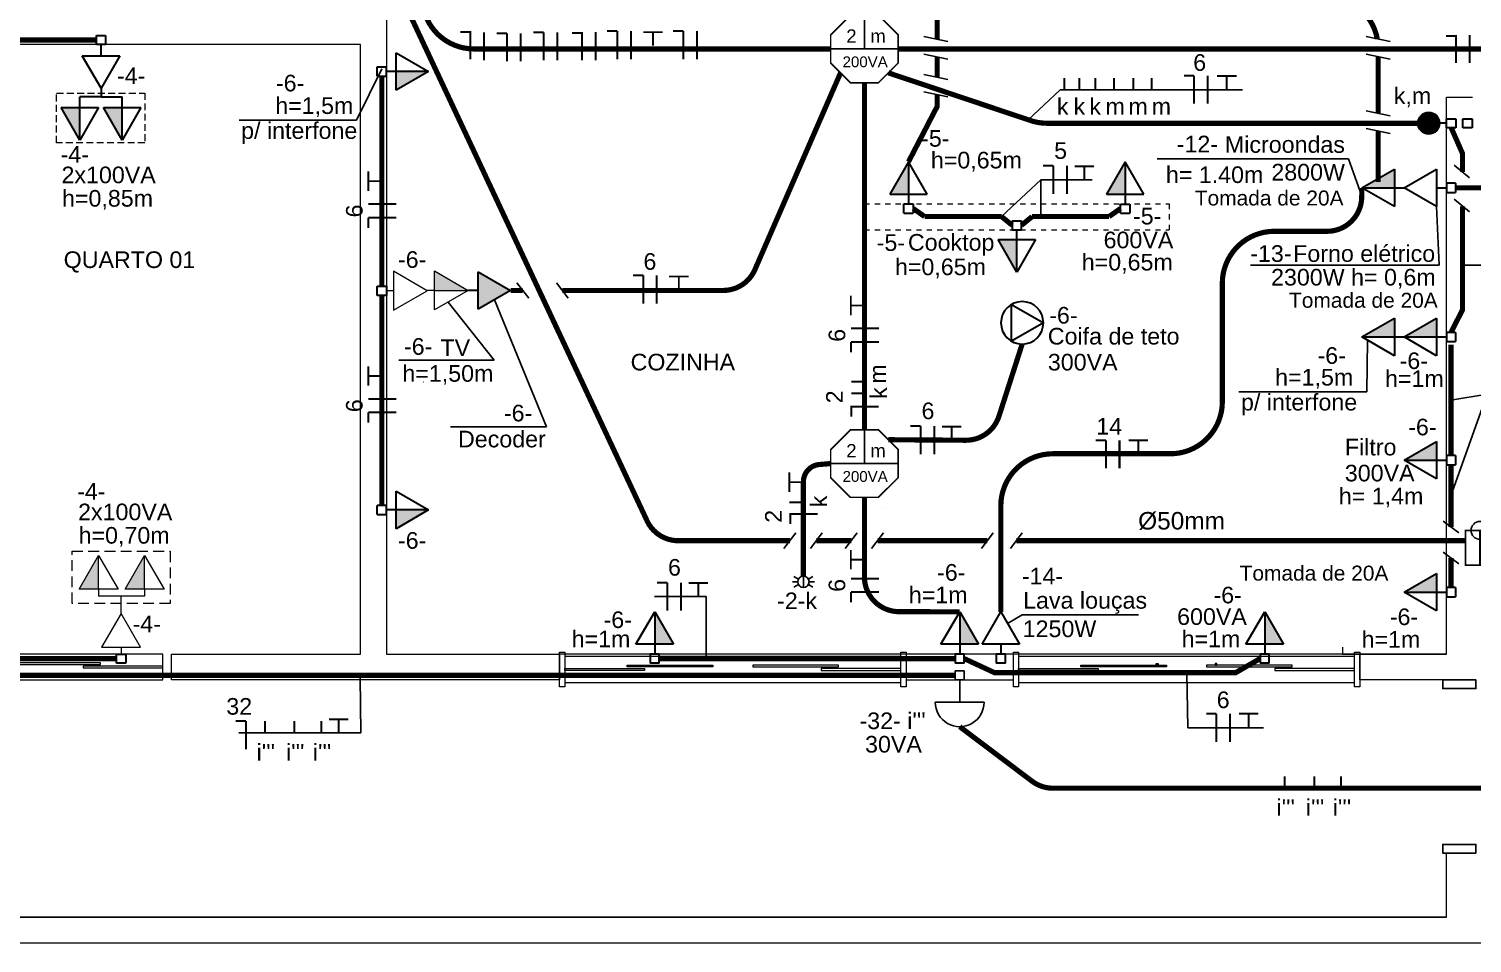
# Model space of a CAD drawing. Header units: millimetres. Extents: x 6597 to 20911, y -10306 to -132.
# Drawn here: x 13524 to 14358, y -6660 to -6132 of the extents above; entities that cross this region are included whole.
import ezdxf
from ezdxf.enums import TextEntityAlignment as Align

# ---------------------------------------------------------------- set-up
doc = ezdxf.new("R2010")
doc.units = ezdxf.units.MM
doc.header["$LTSCALE"] = 25
doc.header["$MEASUREMENT"] = 0
for name, pattern in [('CACHE', [0.24, 0.12, -0.12]), ('DASHDOT2', [12.7, 6.35, -3.175, 0, -3.175]), ('Dashed', [0.75, 0.5, -0.25]), ('HIDDEN', [9.525, 6.35, -3.175]), ('RAYITAS', [0.375, 0.25, -0.125])]:
    doc.linetypes.add(name, pattern=pattern)
for name, color, linetype in [('CIRCUITOS', 7, 'Continuous'), ('Iluminação1', 1, 'Continuous'), ('LUMINÁRIAS', 1, 'Continuous'), ('MAAI - ELÉTRICA', 3, 'Continuous'), ('MAAI - VEGETAÇÃO', 106, 'Continuous')]:
    doc.layers.add(name, color=color, linetype=linetype)
for name, color, linetype, lineweight in [('EL-Condutos', 5, 'Continuous', 30), ('MAAI - ALVENARIA', 7, 'Continuous', 0), ('P-SIMBOL', 1, 'Continuous', 30), ('TEXTO', 7, 'Continuous', 30), ('TOMADAS', 1, 'Continuous', 20)]:
    doc.layers.add(name, color=color, linetype=linetype, lineweight=lineweight)
doc.styles.add('Arial', font='arial.ttf')
doc.styles.add('ETECARIAL', font='arial.ttf')

# ---------------------------------------------------------------- blocks, each defined once
blk = doc.blocks.new('Arandela 32W')
at = {"layer": 'LUMINÁRIAS', "color": 1}
for p, q in [((18.1535, 14.125), (18.1535, -14.125)), ((0, -2.6515), (0, 2.6515)), ((0, 2.6515), (5.304, 2.6515)), ((5.304, 2.6515), (5.304, -2.6515)), ((18.1535, 0), (5.304, 0)), ((5.304, -2.6515), (0, -2.6515))]:
    blk.add_line(p, q, dxfattribs=at)
blk.add_arc((18.1535, 0), 14.125, 270, 90, dxfattribs=at)
blk = doc.blocks.new('A$C13782EA1')
at = {"color": 0}
blk.add_lwpolyline([(0.0552, 0.0148), (0.221, 0.1105), (0.0552, 0.2062)], close=True, dxfattribs=at)
blk.add_circle((0.1105, 0.1105), 0.1105, dxfattribs=at)
blk = doc.blocks.new('*U18')
h = blk.add_hatch(color=256)
h.dxf.hatch_style = 1
h.paths.add_polyline_path([(-4, 11.26), (-23.5, 0), (-4, 0)])
for q in [(0, 0), (-23.5, 0)]:
    blk.add_line((-4, 0), q)
blk.add_lwpolyline([(-23.5, 0), (-4, -11.26), (-4, 11.26)], close=True)
blk = doc.blocks.new('*U16')
blk.add_line((4, 0), (0, 0))
blk.add_lwpolyline([(23.5, 0), (4, 11.26), (4, -11.26)], close=True)

msp = doc.modelspace()

# ---------------------------------------------------------------- hatches: boundary and pattern name
at = {"layer": 'P-SIMBOL', "linetype": 'Continuous'}
for points in [[(13736.48, -6156.94), (13755.23, -6156.94), (13736.48, -6167.76)], [(13553.87, -6177.78), (13553.87, -6196.53), (13543.04, -6177.78)], [(13578.29, -6177.78), (13578.29, -6196.53), (13567.46, -6177.78)], [(14326.4, -6186.82), (14332.65, -6186.82), (14332.65, -6180.57), (14331.68, -6180.62), (14329.98, -6181.17), (14328.93, -6181.77), (14328.13, -6182.47), (14327.33, -6183.52), (14326.72, -6184.82), (14326.43, -6186.12), (14326.45, -6186.82)], [(14338.89, -6186.82), (14332.65, -6186.82), (14332.65, -6180.57), (14333.61, -6180.62), (14335.3, -6181.17), (14336.35, -6181.77), (14337.15, -6182.47), (14337.95, -6183.52), (14338.57, -6184.82), (14338.85, -6186.12), (14338.84, -6186.82)], [(14326.4, -6186.82), (14332.65, -6186.82), (14332.65, -6193.07), (14331.68, -6193.02), (14329.98, -6192.47), (14328.93, -6191.87), (14328.13, -6191.17), (14327.33, -6190.12), (14326.72, -6188.82), (14326.43, -6187.52), (14326.45, -6186.82)], [(14338.89, -6186.82), (14332.65, -6186.82), (14332.65, -6193.07), (14333.61, -6193.02), (14335.3, -6192.47), (14336.35, -6191.87), (14337.15, -6191.17), (14337.95, -6190.12), (14338.57, -6188.82), (14338.85, -6187.52), (14338.84, -6186.82)], [(14032.32, -6227.78), (14032.32, -6209.03), (14021.5, -6227.78)], [(14157.39, -6227.84), (14157.39, -6209.09), (14146.57, -6227.84)], [(14312.86, -6224.15), (14294.11, -6224.15), (14312.86, -6213.33)], [(14094.86, -6254.02), (14094.86, -6272.77), (14084.03, -6254.02)], [(13783.82, -6294.22), (13802.57, -6283.4), (13783.82, -6272.57)], [(14312.86, -6310.27), (14294.11, -6310.27), (14312.86, -6299.45)], [(14337.23, -6310.27), (14318.48, -6310.27), (14337.23, -6299.45)], [(14337.23, -6381.39), (14318.48, -6381.39), (14337.23, -6370.57)], [(13736.49, -6410.18), (13755.24, -6410.18), (13736.49, -6421.01)], [(14337.23, -6457.64), (14318.48, -6457.64), (14337.23, -6446.81)], [(13885.77, -6487.78), (13885.77, -6469.03), (13896.59, -6487.78)], [(14061.86, -6487.78), (14061.86, -6469.03), (14072.68, -6487.78)], [(14237.95, -6487.78), (14237.95, -6469.03), (14248.77, -6487.78)]]:
    msp.add_hatch(color=256, dxfattribs=at).paths.add_polyline_path(points)

# ---------------------------------------------------------------- linework, layer by layer
msp.add_line((14342.86, -6493.4), (14282.86, -6493.4))
for points in [[(14359.94, -6508.4), (14359.94, -6508.4), (14359.94, -6513.4), (14340.78, -6513.4), (14340.78, -6508.4), (14359.94, -6508.4)], [(14359.94, -6608.4), (14359.94, -6608.4), (14359.94, -6603.4), (14340.78, -6603.4), (14340.78, -6608.4), (14359.94, -6608.4)]]:
    msp.add_lwpolyline(points)
at = {"layer": 'CIRCUITOS'}
for p, q in [((14041.13, -6136.72), (14054.94, -6139.65)), ((14296.58, -6136.72), (14310.39, -6139.65)), ((14041.13, -6146.94), (14054.94, -6149.87)), ((14296.58, -6146.94), (14310.39, -6149.87)), ((13728.2, -6155.39), (13713.54, -6185.11)), ((14041.13, -6158.66), (14054.94, -6161.59)), ((14041.13, -6168.59), (14054.94, -6171.52)), ((14101.36, -6184.78), (14119.88, -6167.42)), ((14119.88, -6167.42), (14225.13, -6167.42)), ((14296.58, -6179.64), (14310.39, -6182.57)), ((13713.54, -6185.11), (13645.74, -6185.11)), ((14296.58, -6189.86), (14310.39, -6192.79)), ((14286.28, -6207.32), (14175.92, -6207.32)), ((14294.11, -6228.9), (14286.28, -6207.32)), ((14347.35, -6211.01), (14356.21, -6218.36)), ((14086.01, -6240.71), (14108.62, -6219.51)), ((14108.62, -6240.71), (14108.62, -6219.51)), ((14108.62, -6219.51), (14138.37, -6219.51)), ((14347.35, -6230.71), (14356.21, -6238.06)), ((14337.23, -6234.98), (14338.71, -6268.87)), ((14338.71, -6268.87), (14229.77, -6268.87)), ((14352.19, -6268.84), (14402.51, -6268.84)), ((13766.5, -6290.12), (13792.99, -6323.61)), ((14297.41, -6312.25), (14296.94, -6341.98)), ((13738, -6323.61), (13792.99, -6323.61)), ((14296.94, -6341.98), (14223.06, -6341.98)), ((14345.51, -6346.71), (14366.34, -6343.24)), ((14366.34, -6343.24), (14345.51, -6402.06)), ((13885.67, -6460.25), (13915.41, -6460.25)), ((13915.41, -6460.25), (13915.41, -6494.82)), ((14089.46, -6475.7), (14097.99, -6470.71)), ((14193.49, -6536.01), (14193.05, -6504.17)), ((14193.49, -6536.01), (14193.05, -6504.17)), ((14237.21, -6536.01), (14193.49, -6536.01)), ((14237.21, -6536.01), (14193.49, -6536.01))]:
    msp.add_line(p, q, dxfattribs=at)
at = {"layer": 'CIRCUITOS', "linetype": 'DASHDOT2'}
for p, q in [((13806.2, -6278.91), (13813.03, -6287.88)), ((13829.06, -6278.91), (13835.88, -6287.88)), ((13793.19, -6288.81), (13823.26, -6362.24)), ((13823.26, -6362.24), (13767.87, -6362.24)), ((13967.21, -6423.47), (13960.38, -6432.44)), ((13982.54, -6423.47), (13975.72, -6432.44)), ((14002.61, -6423.47), (13995.78, -6432.44)), ((14017.82, -6423.47), (14010.99, -6432.44)), ((14081.22, -6423.47), (14074.39, -6432.44)), ((14097.96, -6423.47), (14091.13, -6432.44)), ((14341.02, -6416.65), (14349.99, -6423.48)), ((14341.02, -6434.53), (14349.99, -6441.36)), ((14097.99, -6470.71), (14165.05, -6470.71)), ((13715.73, -6506.93), (13716.09, -6538.96)), ((13716.09, -6538.96), (13645.59, -6538.96))]:
    msp.add_line(p, q, dxfattribs=at)
at = {"layer": 'CIRCUITOS', "color": 32, "true_color": 0xcd6928, "const_width": 1.16}
for points in [[(13779.3, -6133.58), (13779.3, -6149.85)], [(13779.3, -6133.58), (13779.3, -6149.85)], [(13773.56, -6134.16), (13779.47, -6134.16)], [(13787.17, -6134.22), (13787.17, -6150.48)]]:
    msp.add_lwpolyline(points, dxfattribs=at)
at = {"layer": 'CIRCUITOS'}
for points, const_width in [([(13858.27, -6133.58), (13864.18, -6133.58)], 1.16), ([(13864.18, -6133.58), (13864.18, -6149.84)], 1.16), ([(13872.04, -6133.58), (13872.04, -6149.85)], 1.16), ([(13896.35, -6133.58), (13902.27, -6133.58)], 1.16), ([(13902.27, -6133.58), (13902.27, -6149.84)], 1.16), ([(13910.13, -6133.58), (13910.13, -6149.84)], 1.16), ([(13794.54, -6134.85), (13800.46, -6134.85)], 1.16), ([(13800.46, -6134.85), (13800.46, -6151.11)], 1.16), ([(13808.32, -6134.85), (13808.32, -6151.11)], 1.16), ([(13815.7, -6134.22), (13821.61, -6134.22)], 1.16), ([(13821.61, -6134.22), (13821.61, -6150.48)], 1.16), ([(13829.47, -6134.22), (13829.47, -6150.48)], 1.16), ([(13838.03, -6134.74), (13843.94, -6134.74)], 1.16), ([(13843.78, -6134.16), (13843.78, -6150.42)], 1.16), ([(13843.78, -6134.16), (13843.78, -6150.42)], 1.16), ([(13851.64, -6134.16), (13851.64, -6150.42)], 1.16), ([(13879.14, -6134.22), (13890.38, -6134.22)], 1.11), ([(13884.76, -6134.22), (13884.76, -6142.06)], 1.11), ([(14342.73, -6136.34), (14348.65, -6136.34)], 1.16), ([(14348.48, -6135.77), (14348.48, -6152.03)], 1.16), ([(14348.48, -6135.77), (14348.48, -6152.03)], 1.16), ([(14356.34, -6135.77), (14356.34, -6152.03)], 1.16), ([(14122.34, -6160.61), (14122.34, -6167.42)], 1.16), ([(14130.96, -6160.61), (14130.96, -6167.42)], 1.16), ([(14140.09, -6160.61), (14140.09, -6167.42)], 1.16), ([(14150.95, -6160.61), (14150.95, -6167.42)], 1.16), ([(14162.11, -6160.61), (14162.11, -6167.42)], 1.16), ([(14172.74, -6160.61), (14172.74, -6167.42)], 1.16), ([(14191.3, -6159.29), (14197.21, -6159.29)], 1.16), ([(14197.21, -6159.29), (14197.21, -6175.55)], 1.16), ([(14205.07, -6159.29), (14205.07, -6175.55)], 1.16), ([(14210.44, -6159.58), (14221.69, -6159.58)], 1.11), ([(14216.07, -6159.58), (14216.07, -6167.42)], 1.11), ([(13720.37, -6225.87), (13720.37, -6214.63)], 1.11), ([(14110.04, -6211.38), (14115.95, -6211.38)], 1.16), ([(14115.95, -6211.38), (14115.95, -6227.65)], 1.16), ([(14123.82, -6211.38), (14123.82, -6227.65)], 1.16), ([(14128.24, -6211.68), (14139.49, -6211.68)], 1.11), ([(14133.87, -6211.68), (14133.87, -6219.52)], 1.11), ([(13720.37, -6220.25), (13728.21, -6220.25)], 1.11), ([(13720.37, -6233.5), (13736.63, -6233.5)], 1.16), ([(13720.36, -6241.36), (13736.63, -6241.36)], 1.16), ([(13720.36, -6247.28), (13720.36, -6241.36)], 1.16), ([(13873.2, -6274.69), (13879.11, -6274.69)], 1.16), ([(13879.11, -6274.69), (13879.11, -6290.95)], 1.16), ([(13886.97, -6274.69), (13886.97, -6290.95)], 1.16), ([(13894.07, -6275.32), (13905.31, -6275.32)], 1.11), ([(13899.69, -6275.32), (13899.69, -6283.16)], 1.11), ([(13999.02, -6297.71), (13999.02, -6286.47)], 1.11), ([(13999.02, -6292.09), (14006.86, -6292.09)], 1.11), ([(13999.02, -6305.34), (14015.28, -6305.34)], 1.16), ([(13999.02, -6313.2), (14015.28, -6313.2)], 1.16), ([(13999.02, -6319.11), (13999.02, -6313.2)], 1.16), ([(13720.37, -6338.37), (13720.37, -6327.13)], 1.11), ([(13720.37, -6332.75), (13728.21, -6332.75)], 1.11), ([(13999.31, -6336.09), (14007.11, -6336.09)], 1.16), ([(13720.37, -6346), (13736.63, -6346)], 1.16), ([(13999.31, -6342.89), (14006.88, -6342.89)], 1.16), ([(13999.31, -6356.36), (13999.31, -6350.45)], 1.16), ([(13720.36, -6353.86), (13736.63, -6353.86)], 1.16), ([(13720.36, -6359.78), (13720.36, -6353.86)], 1.16), ([(13998.73, -6350.61), (14014.99, -6350.61)], 1.16), ([(14033.45, -6361.73), (14039.36, -6361.73)], 1.16), ([(14039.36, -6361.73), (14039.36, -6378)], 1.16), ([(14047.23, -6361.73), (14047.23, -6378)], 1.16), ([(14051.66, -6362.03), (14062.9, -6362.03)], 1.11), ([(14057.28, -6362.03), (14057.28, -6369.87)], 1.11), ([(14140.35, -6369.9), (14146.26, -6369.9)], 1.16), ([(14146.26, -6369.9), (14146.26, -6386.17)], 1.16), ([(14154.13, -6369.9), (14154.13, -6386.17)], 1.16), ([(14159.4, -6369.91), (14170.64, -6369.91)], 1.11), ([(14165.02, -6369.91), (14165.02, -6377.75)], 1.11), ([(13963.5, -6399.75), (13963.5, -6388.51)], 1.11), ([(13963.5, -6394.13), (13971.34, -6394.13)], 1.11), ([(13963.5, -6405.71), (13971.63, -6405.71)], 1.16), ([(13963.5, -6412.5), (13979.76, -6412.5)], 1.16), ([(13964.07, -6418.24), (13964.07, -6412.33)], 1.16), ([(13999.02, -6444.51), (13999.02, -6433.26)], 1.11), ([(13999.02, -6438.89), (14006.86, -6438.89)], 1.11), ([(13999.02, -6449.78), (14015.28, -6449.78)], 1.16), ([(13887.08, -6452.12), (13893, -6452.12)], 1.16), ([(13893, -6452.12), (13893, -6468.38)], 1.16), ([(13900.86, -6452.12), (13900.86, -6468.38)], 1.16), ([(13905.29, -6452.41), (13916.53, -6452.41)], 1.11), ([(13910.91, -6452.41), (13910.91, -6460.25)], 1.11), ([(13999.02, -6457.64), (14015.28, -6457.64)], 1.16), ([(13999.02, -6463.55), (13999.02, -6457.64)], 1.16), ([(13643.82, -6532.16), (13649.73, -6532.16)], 1.16), ([(13649.73, -6532.16), (13649.73, -6548.42)], 1.16), ([(13660.7, -6532.16), (13660.7, -6538.96)], 1.16), ([(13677.69, -6532.16), (13677.69, -6538.96)], 1.16), ([(13693.19, -6532.16), (13693.19, -6538.96)], 1.16), ([(13697.7, -6531.12), (13708.94, -6531.12)], 1.11), ([(13703.32, -6531.12), (13703.32, -6538.96)], 1.11), ([(14204.19, -6527.87), (14210.1, -6527.87)], 1.16), ([(14210.1, -6527.87), (14210.1, -6544.14)], 1.16), ([(14217.97, -6527.87), (14217.97, -6544.14)], 1.16), ([(14223.04, -6527.87), (14234.29, -6527.87)], 1.11), ([(14228.66, -6527.87), (14228.66, -6535.71)], 1.11), ([(14249.58, -6564.09), (14249.58, -6570.9)], 1.16), ([(14266.56, -6564.09), (14266.56, -6570.9)], 1.16), ([(14282.06, -6564.09), (14282.06, -6570.9)], 1.16)]:
    msp.add_lwpolyline(points, dxfattribs=dict(at, const_width=const_width))
at = {"layer": 'EL-Condutos', "linetype": 'Dashed', "const_width": 3}
for points in [[(14302.98, -6138.08, 0.361236), (14273.49, -6113.57), (13823.73, -6113.57, -0.172901), (13804.75, -6106.81), (13724.1, -6062.47)], [(13963.8, -6427.95), (13899.42, -6427.95, -0.277691), (13881.75, -6417.32), (13724.1, -6080.66)], [(14085.61, -6469.03), (14085.61, -6407.72, -0.414214), (14115.61, -6377.72), (14183.5, -6377.72, 0.414214), (14213.5, -6347.72), (14213.5, -6279.22, -0.414214), (14243.5, -6249.22), (14273.98, -6249.22, 0.407147), (14293.98, -6229.71), (14294.11, -6224.15)], [(14061.86, -6535.37), (14103.64, -6566.87, 0.16289), (14115.68, -6570.9), (14448.45, -6570.9, -0.189192), (14462.05, -6576.23), (14501.45, -6612.79)]]:
    msp.add_lwpolyline(points, format="xyb", dxfattribs=at)
at = {"layer": 'EL-Condutos', "const_width": 3}
for points in [[(13987.36, -6143.9), (13781.45, -6143.9, -0.347121), (13752.27, -6120.87), (13724.1, -6066.35)], [(14026.36, -6143.9), (14462.81, -6143.9, -0.135372), (14478.19, -6148.14), (14491.11, -6154.57)], [(13832.47, -6283.4), (13925.27, -6283.4, 0.29854), (13943.61, -6271.38), (13993.07, -6157.69)], [(14020.65, -6157.69), (14102.13, -6185.04, 0.086747), (14112.31, -6186.82), (14326.4, -6186.82)], [(14020.65, -6369.61), (14065.35, -6369.92, 0.327634), (14084.53, -6356.05), (14097.95, -6314.33)], [(13971.62, -6448.4), (13971.62, -6393.9, -0.390442), (13980.81, -6383.94), (13987.36, -6383.4)], [(14006.86, -6402.9), (14006.86, -6448.94, 0.413485), (14026.81, -6468.94), (14061.86, -6469.03)]]:
    msp.add_lwpolyline(points, format="xyb", dxfattribs=at)
at = {"layer": 'EL-Condutos', "linetype": 'Dashed', "const_width": 3}
for points in [[(14048.88, -6118.07), (14048.88, -6138.36)], [(14303.49, -6181.1), (14303.49, -6148.4)], [(14048.88, -6170.23), (14048.88, -6177.06), (14032.32, -6209.03)], [(14303.49, -6220.83), (14303.49, -6191.32)], [(14664.59, -6224.15), (14348.16, -6224.15)], [(13999.2, -6427.95), (13979.13, -6427.95)], [(14077.81, -6427.95), (14014.41, -6427.95)], [(14353.86, -6427.95), (14094.55, -6427.95)]]:
    msp.add_lwpolyline(points, dxfattribs=at)
at = {"layer": 'EL-Condutos', "const_width": 3}
for points in [[(13475.5, -6138.75), (13563.43, -6138.75)], [(14048.88, -6148.58), (14048.88, -6160.3)], [(13728.2, -6159.59), (13728.21, -6280.91)], [(14006.86, -6163.4), (14006.86, -6363.9)], [(14345.67, -6189.47), (14352.19, -6204.29), (14352.19, -6215.03)], [(14352.19, -6234.73), (14352.19, -6294.6), (14345.51, -6307.62)], [(14041.61, -6240.71), (14034.98, -6236.05)], [(14041.61, -6240.71), (14086.01, -6240.71)], [(14092.2, -6245.75), (14086.01, -6240.71)], [(14097.51, -6245.75), (14103.7, -6240.71)], [(14148.11, -6240.71), (14103.7, -6240.71)], [(14148.11, -6240.71), (14154.74, -6236.05)], [(13802.57, -6283.4), (13809.62, -6283.4)], [(13728.21, -6286.21), (13728.21, -6407.53)], [(14345.51, -6314.68), (14345.51, -6378.74)], [(14345.51, -6384.04), (14345.51, -6420.07)], [(14345.51, -6437.95), (14345.51, -6454.99)], [(13370.38, -6496.05), (13575.01, -6496.05)], [(14059.2, -6496.05), (13888.42, -6496.05)], [(14235.3, -6496.05), (14221.2, -6504.17), (14081.94, -6504.17), (14064.51, -6496.05)], [(14059.21, -6505.75), (13318.49, -6505.75)]]:
    msp.add_lwpolyline(points, dxfattribs=at)
at = {"layer": 'EL-Condutos', "linetype": 'ByBlock', "lineweight": -2}
msp.add_circle((14362.28, -6421.98), 5.17, dxfattribs=at)
at = {"layer": 'Iluminação1'}
for p, q in [((14006.86, -6124.4), (14006.86, -6143.9)), ((13987.36, -6143.9), (14026.36, -6143.9)), ((14006.86, -6363.9), (14006.86, -6383.4)), ((13987.36, -6383.4), (14026.36, -6383.4))]:
    msp.add_line(p, q, dxfattribs=at)
at = {"layer": 'Iluminação1', "const_width": 0.91}
for points in [[(13998.78, -6124.4), (13987.36, -6135.82), (13987.36, -6151.98), (13998.78, -6163.4), (14014.93, -6163.4), (14026.36, -6151.98), (14026.36, -6135.82), (14014.93, -6124.4)], [(13998.78, -6363.9), (13987.36, -6375.32), (13987.36, -6391.48), (13998.78, -6402.9), (14014.93, -6402.9), (14026.36, -6391.48), (14026.36, -6375.32), (14014.93, -6363.9)]]:
    msp.add_lwpolyline(points, close=True, dxfattribs=at)
at = {"layer": 'MAAI - ALVENARIA'}
for p, q in [((13730.94, -6126.4), (13730.94, -6141.4)), ((13715.86, -6141.4), (13389.84, -6141.4)), ((13715.86, -6493.4), (13715.86, -6141.4)), ((13730.94, -6141.4), (13730.86, -6141.4)), ((13730.86, -6141.4), (13730.86, -6493.4)), ((13730.94, -6141.4), (13730.94, -6141.4)), ((13730.94, -6141.4), (13730.94, -6141.4)), ((13730.94, -6141.4), (13730.94, -6141.4)), ((13730.94, -6141.4), (13730.94, -6141.4)), ((14342.86, -6493.4), (14342.86, -6171.82)), ((14342.86, -6171.82), (14357.86, -6171.82)), ((13752.44, -6336.4), (13752.36, -6336.4)), ((13752.44, -6336.4), (13752.44, -6336.4)), ((13752.44, -6336.4), (13752.44, -6336.4)), ((13752.44, -6336.4), (13752.44, -6336.4)), ((13752.44, -6336.4), (13752.44, -6336.4)), ((14282.86, -6489.4), (14282.86, -6493.4)), ((13606.85, -6508.4), (13606.85, -6493.4)), ((13606.85, -6493.4), (13715.86, -6493.4)), ((13730.86, -6493.4), (13830.86, -6493.4)), ((13730.86, -6493.4), (13830.86, -6493.4)), ((14342.86, -6493.4), (13830.86, -6493.4)), ((13830.86, -6493.4), (13830.86, -6508.4)), ((14030.86, -6493.4), (14030.86, -6508.4)), ((14092.86, -6493.4), (14030.86, -6493.4)), ((14092.86, -6508.4), (14092.86, -6493.4)), ((14292.86, -6508.4), (14292.86, -6493.4)), ((14292.86, -6493.4), (14342.86, -6493.4)), ((13830.86, -6508.4), (13606.85, -6508.4)), ((14030.86, -6508.4), (14092.86, -6508.4)), ((14342.86, -6508.4), (14292.86, -6508.4)), ((14357.86, -6508.4), (14342.86, -6508.4)), ((14342.86, -6645.4), (14342.86, -6608.4)), ((14342.86, -6608.4), (14357.86, -6608.4)), ((14342.86, -6645.4), (9548.86, -6645.4)), ((9548.86, -6645.4), (14342.86, -6645.4)), ((15548.86, -6660.4), (9533.86, -6660.4))]:
    msp.add_line(p, q, dxfattribs=at)
at = {"layer": 'MAAI - ALVENARIA', "linetype": 'CACHE'}
for p, q in [((14006.86, -6233.4), (14182.86, -6233.4)), ((14182.86, -6233.4), (14182.86, -6248.4)), ((14006.86, -6248.4), (14182.86, -6248.4))]:
    msp.add_line(p, q, dxfattribs=at)
at = {"layer": 'MAAI - ALVENARIA'}
for points in [[(13601.85, -6508.4), (13601.85, -6493.4), (13407.85, -6493.4), (13407.85, -6508.4)], [(13516.35, -6499.4), (13565.85, -6499.4), (13565.85, -6498.4), (13516.35, -6498.4)], [(13833.86, -6492.32), (13833.86, -6492.32), (13833.86, -6512.32), (13830.86, -6512.32), (13830.86, -6492.32)], [(14027.86, -6509.82), (14027.86, -6494.82), (13833.86, -6494.82), (13833.86, -6509.82)], [(13919.36, -6500.82), (13869.86, -6500.82), (13869.86, -6499.82), (13919.36, -6499.82)], [(13942.36, -6500.82), (13991.86, -6500.82), (13991.86, -6499.82), (13942.36, -6499.82)], [(14030.86, -6492.32), (14030.86, -6492.32), (14030.86, -6512.32), (14027.86, -6512.32), (14027.86, -6492.32)], [(14095.86, -6492.32), (14095.86, -6492.32), (14095.86, -6512.32), (14092.86, -6512.32), (14092.86, -6492.32)], [(14289.86, -6509.82), (14289.86, -6494.82), (14095.86, -6494.82), (14095.86, -6509.82)], [(14181.36, -6500.82), (14131.86, -6500.82), (14131.86, -6499.82), (14181.36, -6499.82)], [(14175.36, -6499.82), (14175.36, -6498.82), (14176.36, -6498.82), (14176.36, -6499.82)], [(14204.36, -6500.82), (14253.86, -6500.82), (14253.86, -6499.82), (14204.36, -6499.82)], [(14210.36, -6499.82), (14210.36, -6498.82), (14209.36, -6498.82), (14209.36, -6499.82)], [(14292.86, -6492.32), (14292.86, -6492.32), (14292.86, -6512.32), (14289.86, -6512.32), (14289.86, -6492.32)], [(13555.85, -6501.4), (13601.85, -6501.4), (13601.85, -6500.4), (13555.85, -6500.4)], [(13879.86, -6502.82), (13833.86, -6502.82), (13833.86, -6501.82), (13879.86, -6501.82)], [(13981.86, -6502.82), (14027.86, -6502.82), (14027.86, -6501.82), (13981.86, -6501.82)], [(14141.86, -6502.82), (14095.86, -6502.82), (14095.86, -6501.82), (14141.86, -6501.82)], [(14243.86, -6502.82), (14289.86, -6502.82), (14289.86, -6501.82), (14243.86, -6501.82)]]:
    msp.add_lwpolyline(points, close=True, dxfattribs=at)
at = {"layer": 'MAAI - ELÉTRICA'}
msp.add_line((13971.62, -6454.96), (13971.62, -6448.4), dxfattribs=at)
msp.add_line((13971.62, -6454.96), (13971.62, -6448.4), dxfattribs=at)
for points in [[(13968.73, -6450.13), (13966.09, -6448.61)], [(13974.52, -6450.13), (13977.15, -6448.61)], [(13968.34, -6451.68), (13965.3, -6451.68)], [(13968.73, -6453.23), (13966.09, -6454.75)], [(13974.52, -6453.23), (13977.15, -6454.75)], [(13974.91, -6451.68), (13977.95, -6451.68)]]:
    msp.add_lwpolyline(points, dxfattribs=at)
for start, end in [(90, 270), (270, 90)]:
    msp.add_arc((13971.62, -6451.68), 3.28, start, end, dxfattribs=at)
at = {"layer": 'MAAI - VEGETAÇÃO', "linetype": 'Continuous', "transparency": 33554559}
for p, q in [((13997.9, -6354.72), (13997.9, -6354.72)), ((13998.56, -6351.43), (13998.56, -6351.43)), ((13962.67, -6416.61), (13962.67, -6416.61)), ((13963.33, -6413.31), (13963.33, -6413.31)), ((14017.23, -6408.6), (14017.23, -6408.6))]:
    msp.add_line(p, q, dxfattribs=at)
at = {"layer": 'P-SIMBOL'}
for p, q in [((13563.43, -6136.09), (13568.73, -6136.09)), ((13563.43, -6141.4), (13563.43, -6136.09)), ((13568.73, -6141.4), (13563.43, -6141.4)), ((13566.08, -6147.78), (13566.08, -6141.4)), ((13568.73, -6136.09), (13568.73, -6141.4)), ((13566.08, -6166.53), (13555.26, -6147.78)), ((13555.26, -6147.78), (13576.91, -6147.78)), ((13576.91, -6147.78), (13566.08, -6166.53)), ((13736.48, -6146.11), (13755.23, -6156.94)), ((13736.48, -6167.76), (13736.48, -6146.11)), ((13725.55, -6159.59), (13725.55, -6154.29)), ((13725.55, -6154.29), (13730.86, -6154.29)), ((13730.86, -6159.59), (13730.86, -6154.29)), ((13736.48, -6156.94), (13730.86, -6156.94)), ((13755.23, -6156.94), (13736.48, -6156.94)), ((13755.23, -6156.94), (13736.48, -6167.76)), ((13566.08, -6166.53), (13566.08, -6169.89)), ((13725.55, -6159.59), (13730.86, -6159.59)), ((13566.08, -6171.58), (13553.87, -6171.58)), ((13553.87, -6184.38), (13553.87, -6171.58)), ((13566.08, -6168.21), (13566.08, -6171.58)), ((13566.08, -6171.58), (13578.29, -6171.58)), ((13578.29, -6184.38), (13578.29, -6171.58)), ((13553.87, -6196.53), (13543.04, -6177.78)), ((13543.04, -6177.78), (13564.7, -6177.78)), ((13553.87, -6196.53), (13553.87, -6177.78)), ((13564.7, -6177.78), (13553.87, -6196.53)), ((13578.29, -6196.53), (13567.46, -6177.78)), ((13578.29, -6196.53), (13567.46, -6177.78)), ((13567.46, -6177.78), (13589.11, -6177.78)), ((13578.29, -6196.53), (13578.29, -6177.78)), ((13589.11, -6177.78), (13578.29, -6196.53)), ((14326.4, -6186.82), (14338.89, -6186.82)), ((14343.02, -6186.82), (14338.9, -6186.82)), ((14343.02, -6189.47), (14343.02, -6184.17)), ((14343.02, -6184.17), (14348.32, -6184.17)), ((14348.32, -6189.47), (14343.02, -6189.47)), ((14348.32, -6184.17), (14348.32, -6189.47)), ((14352.39, -6189.47), (14352.39, -6184.17)), ((14352.39, -6184.17), (14357.7, -6184.17)), ((14357.7, -6189.47), (14352.39, -6189.47)), ((14357.7, -6184.17), (14357.7, -6189.47)), ((14032.32, -6209.03), (14021.5, -6227.78)), ((14032.32, -6209.03), (14032.32, -6227.78)), ((14043.15, -6227.78), (14032.32, -6209.03)), ((14157.39, -6209.09), (14146.57, -6227.84)), ((14157.39, -6209.09), (14157.39, -6227.84)), ((14168.22, -6227.84), (14157.39, -6209.09)), ((14294.11, -6224.15), (14312.86, -6213.33)), ((14312.86, -6213.33), (14312.86, -6234.98)), ((14318.48, -6224.15), (14337.23, -6213.33)), ((14337.23, -6213.33), (14337.23, -6234.98)), ((14294.11, -6224.15), (14312.86, -6224.15)), ((14312.86, -6234.98), (14294.11, -6224.15)), ((14312.86, -6224.15), (14318.48, -6224.15)), ((14337.23, -6234.98), (14318.48, -6224.15)), ((14337.23, -6224.15), (14342.86, -6224.15)), ((14342.86, -6221.5), (14342.86, -6226.8)), ((14348.16, -6221.5), (14342.86, -6221.5)), ((14342.86, -6221.5), (14342.86, -6226.8)), ((14348.16, -6221.5), (14342.86, -6221.5)), ((14348.16, -6221.5), (14348.16, -6226.8)), ((14348.16, -6221.5), (14348.16, -6226.8)), ((14021.5, -6227.78), (14043.15, -6227.78)), ((14032.32, -6227.78), (14032.32, -6233.4)), ((14146.57, -6227.84), (14168.22, -6227.84)), ((14157.39, -6227.84), (14157.39, -6233.46)), ((14342.86, -6226.8), (14348.16, -6226.8)), ((14342.86, -6226.8), (14348.16, -6226.8)), ((14029.67, -6233.4), (14034.98, -6233.4)), ((14029.67, -6238.7), (14029.67, -6233.4)), ((14029.67, -6238.7), (14034.98, -6238.7)), ((14034.98, -6233.4), (14034.98, -6238.7)), ((14154.74, -6233.46), (14160.04, -6233.46)), ((14154.74, -6238.77), (14154.74, -6233.46)), ((14154.74, -6238.77), (14160.04, -6238.77)), ((14160.04, -6233.46), (14160.04, -6238.77)), ((14092.2, -6243.09), (14092.2, -6248.4)), ((14092.2, -6243.09), (14097.51, -6243.09)), ((14092.2, -6248.4), (14097.51, -6248.4)), ((14094.86, -6254.02), (14094.86, -6248.4)), ((14097.51, -6248.4), (14097.51, -6243.09)), ((14094.86, -6272.77), (14084.03, -6254.02)), ((14084.03, -6254.02), (14105.68, -6254.02)), ((14094.86, -6272.77), (14094.86, -6254.02)), ((14105.68, -6254.02), (14094.86, -6272.77)), ((13783.82, -6272.57), (13802.57, -6283.4)), ((13783.82, -6294.22), (13783.82, -6272.57)), ((13725.56, -6286.21), (13725.56, -6280.91)), ((13725.56, -6280.91), (13730.86, -6280.91)), ((13730.86, -6280.91), (13730.86, -6286.21)), ((13730.86, -6286.21), (13725.56, -6286.21)), ((13783.82, -6283.4), (13778.14, -6283.4)), ((13802.57, -6283.4), (13783.82, -6294.22)), ((14294.11, -6310.27), (14312.86, -6299.45)), ((14312.86, -6299.45), (14312.86, -6321.1)), ((14318.48, -6310.27), (14337.23, -6299.45)), ((14337.23, -6299.45), (14337.23, -6321.1)), ((14342.86, -6307.62), (14342.86, -6312.92)), ((14348.16, -6307.62), (14342.86, -6307.62)), ((14348.16, -6307.62), (14348.16, -6312.92)), ((14294.11, -6310.27), (14312.86, -6310.27)), ((14312.86, -6321.1), (14294.11, -6310.27)), ((14312.86, -6310.27), (14318.48, -6310.27)), ((14318.48, -6310.27), (14337.23, -6310.27)), ((14337.23, -6321.1), (14318.48, -6310.27)), ((14337.23, -6310.27), (14342.86, -6310.27)), ((14342.86, -6312.92), (14348.16, -6312.92)), ((14318.48, -6381.39), (14337.23, -6370.57)), ((14337.23, -6370.57), (14337.23, -6392.22)), ((14318.48, -6381.39), (14337.23, -6381.39)), ((14337.23, -6392.22), (14318.48, -6381.39)), ((14337.23, -6381.39), (14342.86, -6381.39)), ((14342.86, -6378.74), (14342.86, -6384.04)), ((14348.16, -6378.74), (14342.86, -6378.74)), ((14348.16, -6378.74), (14348.16, -6384.04)), ((14342.86, -6384.04), (14348.16, -6384.04)), ((13736.49, -6399.35), (13755.24, -6410.18)), ((13736.49, -6421.01), (13736.49, -6399.35)), ((13725.56, -6412.83), (13725.56, -6407.53)), ((13730.86, -6407.53), (13725.56, -6407.53)), ((13730.86, -6412.83), (13730.86, -6407.53)), ((13725.56, -6412.83), (13730.86, -6412.83)), ((13736.49, -6410.18), (13730.86, -6410.18)), ((13755.24, -6410.18), (13736.49, -6410.18)), ((13755.24, -6410.18), (13736.49, -6421.01)), ((14318.48, -6457.64), (14337.23, -6446.81)), ((14337.23, -6446.81), (14337.23, -6468.46)), ((14318.48, -6457.64), (14337.23, -6457.64)), ((14337.23, -6468.46), (14318.48, -6457.64)), ((14337.23, -6457.64), (14342.86, -6457.64)), ((14342.86, -6454.99), (14342.86, -6460.29)), ((14348.16, -6454.99), (14342.86, -6454.99)), ((14348.16, -6454.99), (14348.16, -6460.29)), ((14342.86, -6460.29), (14348.16, -6460.29)), ((13874.94, -6487.78), (13885.77, -6469.03)), ((13885.77, -6469.03), (13885.77, -6487.78)), ((13885.77, -6469.03), (13896.59, -6487.78)), ((14051.03, -6487.78), (14061.86, -6469.03)), ((14061.86, -6469.03), (14061.86, -6487.78)), ((14061.86, -6469.03), (14072.68, -6487.78)), ((14074.78, -6487.78), (14085.61, -6469.03)), ((14085.61, -6469.03), (14096.43, -6487.78)), ((14227.12, -6487.78), (14237.95, -6469.03)), ((14237.95, -6469.03), (14237.95, -6487.78)), ((14237.95, -6469.03), (14248.77, -6487.78)), ((13896.59, -6487.78), (13874.94, -6487.78)), ((13885.77, -6487.78), (13885.77, -6493.4)), ((14072.68, -6487.78), (14051.03, -6487.78)), ((14061.86, -6487.78), (14061.86, -6493.4)), ((14096.43, -6487.78), (14074.78, -6487.78)), ((14085.61, -6487.78), (14085.61, -6493.4)), ((14248.77, -6487.78), (14227.12, -6487.78)), ((14237.95, -6487.78), (14237.95, -6493.4)), ((13575.01, -6493.4), (13580.32, -6493.4)), ((13575.01, -6498.7), (13575.01, -6493.4)), ((13580.32, -6498.7), (13575.01, -6498.7)), ((13580.32, -6493.4), (13580.32, -6498.7)), ((13888.42, -6493.4), (13883.11, -6493.4)), ((13883.11, -6493.4), (13883.11, -6498.7)), ((13888.42, -6498.7), (13883.11, -6498.7)), ((13888.42, -6498.7), (13888.42, -6493.4)), ((14064.51, -6493.4), (14059.2, -6493.4)), ((14059.2, -6493.4), (14059.2, -6498.7)), ((14064.51, -6498.7), (14059.2, -6498.7)), ((14064.51, -6498.7), (14064.51, -6493.4)), ((14088.26, -6493.4), (14082.96, -6493.4)), ((14082.96, -6493.4), (14082.96, -6498.7)), ((14088.26, -6498.7), (14082.96, -6498.7)), ((14088.26, -6498.7), (14088.26, -6493.4)), ((14240.6, -6493.4), (14235.3, -6493.4)), ((14235.3, -6493.4), (14235.3, -6498.7)), ((14240.6, -6498.7), (14235.3, -6498.7)), ((14240.6, -6498.7), (14240.6, -6493.4))]:
    msp.add_line(p, q, dxfattribs=at)
at = {"layer": 'P-SIMBOL', "const_width": 1}
msp.add_lwpolyline([(14353.86, -6422.04), (14353.86, -6442.04), (14362.26, -6442.04), (14362.26, -6422.04)], close=True, dxfattribs=at)
at = {"layer": 'P-SIMBOL'}
msp.add_circle((14332.65, -6186.82), 6.25, dxfattribs=at)
msp.add_circle((14332.65, -6186.82), 6.25, dxfattribs=at)
at = {"layer": 'TOMADAS'}
for p, q in [((13591.21, -6459.9), (13564.67, -6459.9)), ((13577.66, -6469.9), (13577.66, -6459.9))]:
    msp.add_line(p, q, dxfattribs=at)
at = {"layer": 'TOMADAS', "linetype": 'HIDDEN', "ltscale": 0.025}
msp.add_lwpolyline([(13540.45, -6169.4), (13591.38, -6169.4), (13591.38, -6198.04), (13540.45, -6198.04)], close=True, dxfattribs=at)
at = {"layer": 'TOMADAS', "linetype": 'RAYITAS'}
msp.add_lwpolyline([(13549.34, -6464.15), (13549.34, -6434.04), (13605.99, -6434.04), (13605.99, -6464.15)], close=True, dxfattribs=at)

# ---------------------------------------------------------------- block references
at = {"layer": 'Iluminação1', "rotation": 269.9999999999999}
msp.add_blockref('Arandela 32W', (14061.86, -6503.09), dxfattribs=at)
at = {"layer": 'P-SIMBOL', "xscale": -110.8433195276169, "yscale": 110.8433195276169, "zscale": 110.8433195276169, "rotation": 180}
msp.add_blockref('A$C13782EA1', (14085.7, -6289.83), dxfattribs=at)
at = {"layer": 'TOMADAS'}
msp.add_blockref('*U16', (13730.86, -6283.56), dxfattribs=at)
at = {"layer": 'TOMADAS', "xscale": -1}
msp.add_blockref('*U18', (13754.64, -6283.4), dxfattribs=at)
at = {"layer": 'TOMADAS', "xscale": -1, "rotation": 90}
for p in [(13564.67, -6459.9), (13591.21, -6459.9)]:
    msp.add_blockref('*U18', p, dxfattribs=at)
at = {"layer": 'TOMADAS', "rotation": 89.99999999999999}
msp.add_blockref('*U16', (13577.67, -6493.4), dxfattribs=at)

# ---------------------------------------------------------------- texts
at = {"layer": 'CIRCUITOS', "linetype": 'DASHDOT2', "style": 'Arial'}
for s, height, p in [('2', 7.68, (13996.35, -6140.3)), ('m', 7.68, (14010.23, -6140.28)), ('200VA', 6.221, (13994.23, -6154.44)), ('6', 9.6, (14196.7, -6156.53)), ('-4-', 9.6, (13575.3, -6164.14)), ('-6-', 9.6, (13667.06, -6168.39)), ('k,m', 9.6, (14312.53, -6175.74)), ('k', 9.6, (14117.99, -6181.89)), ('k', 9.6, (14127.62, -6181.89)), ('k', 9.6, (14136.75, -6181.89)), ('m', 9.6, (14146.06, -6181.89)), ('m', 9.6, (14159.29, -6181.89)), ('m', 9.6, (14172.72, -6181.89)), ('-5-', 9.6, (14039.59, -6200.36)), ('5', 9.6, (14116.4, -6207.39)), ('-12-', 9.6, (14187.18, -6203.61)), ('-4-', 9.6, (13542.71, -6209.61)), ('2x100VA', 9.6, (13543.25, -6221.46)), ('Tomada de 20A', 8.64, (14197.6, -6234.31)), ('-5- ', 9.6, (14161.92, -6245.26)), ('600VA', 9.6, (14144.95, -6259.03)), ('-5-', 9.6, (14013.93, -6260.56)), ('-13-', 9.6, (14229.62, -6266.87)), ('-6-', 9.6, (13737.52, -6270.34)), ('6', 9.6, (13879.27, -6271.45)), ('Tomada de 20A', 8.64, (14252.01, -6293.38)), ('-6-', 9.6, (13740.98, -6320.54)), ('-6-', 9.6, (14268.46, -6325.77)), ('-6-', 9.6, (14315.84, -6328.77)), ('-6- ', 9.6, (13798.69, -6359.02)), ('6', 9.6, (14039.81, -6357.74)), ('14', 9.6, (14140.73, -6366.66)), ('-6-', 9.6, (14320.82, -6367.07)), ('Decoder', 9.6, (13772.19, -6374.02)), ('2', 7.68, (13996.35, -6379.8)), ('m', 7.68, (14010.23, -6379.78)), ('200VA', 6.221, (13994.23, -6393.94)), ('-4-', 9.6, (13552.28, -6404.27)), ('2x100VA', 9.6, (13552.82, -6416.12)), ('-6-', 9.6, (13737.52, -6432.59)), ('6', 9.6, (13893.44, -6448.12)), ('-6-', 9.6, (14048.8, -6451.03)), ('Tomada de 20A', 8.64, (14223.5, -6450.99)), ('-2-k', 9.6, (13956.42, -6467.46)), ('-6-', 9.6, (14208.39, -6464.13)), ('-4-', 9.6, (13584.25, -6480.81)), ('-6-', 9.6, (13856.21, -6478.38)), ('-6-', 9.6, (14310.2, -6476.7)), ('6', 9.6, (14210.26, -6524.63)), ('32', 9.6, (13638.41, -6528.43)), ("-32- i'''", 9.6, (14004, -6536.77)), ('30VA', 9.6, (14007.22, -6550.31)), ("i'''", 9.6, (13655.9, -6554.93)), ("i'''", 9.6, (13672.88, -6554.93)), ("i'''", 9.6, (13688.39, -6554.93)), ("i'''", 9.6, (14244.77, -6586.86)), ("i'''", 9.6, (14261.75, -6586.86)), ("i'''", 9.6, (14277.26, -6586.86))]:
    msp.add_text(s, height=height, dxfattribs=at).set_placement(p)
for s, p in [('h=1,5m', (13711.76, -6181.44)), ('h=0,65m', (14097.77, -6212.9)), ('h=0,85m', (13596.11, -6234.98)), ('h=0,65m', (14077.03, -6274.56)), ('h=0,65m', (14184.9, -6271.85)), ('-6-', (14129.93, -6302.51)), ('Coifa de teto', (14188.78, -6314.62)), ('TV', (13779.19, -6321.23)), ('300VA', (14153.04, -6329.61)), ('h=1,50m', (13792.63, -6336.11)), ('h=1,5m', (14289.09, -6338.31)), ('h=1m', (14341.36, -6339.11)), ('Filtro', (14314.05, -6378.68)), ('300VA', (14324.5, -6393.68)), ('h=0,70m', (13605.68, -6429.64)), ('-14-', (14121.59, -6453.15)), ('h=1m', (14066.41, -6464.07)), ('Lava louças', (14170.04, -6467.19)), ('1250W', (14140.73, -6483.63)), ('600VA', (14227.66, -6476.58)), ('h=1m', (13871.71, -6489.5)), ('h=1m', (14223.89, -6489.5)), ('h=1m', (14327.81, -6489.74))]:
    msp.add_text(s, height=9.6, dxfattribs=at).set_placement(p, align=Align.RIGHT)
for s, p in [('6', (13717.12, -6241.2)), ('6', (13995.78, -6313.04)), ('m', (14019.26, -6337.22)), ('k', (14019.89, -6345.99)), ('6', (13717.12, -6353.7)), ('2', (13994.35, -6348.58)), ('k', (13985.29, -6408.6)), ('2', (13959.11, -6417.59)), ('6', (13995.78, -6457.48))]:
    msp.add_text(s, height=9.6, rotation=90, dxfattribs=at).set_placement(p)
at = {"layer": 'CIRCUITOS', "linetype": 'DASHDOT2', "char_height": 9.6, "style": 'Arial'}
for s, insert, width, attachment_point in [('\\pxt4;p/ interfone', (13714.06, -6198.74), 100.0722, 9), ('Microondas\\P2800W', (14284.3, -6220.02), 53.163, 9), ('\\pxql;h= 1.40m', (14272.42, -6221.46), 91.518, 9), ('Cooktop ', (14081.91, -6263.3), 53.163, 9), ('Forno elétrico', (14336.38, -6267.01), 100.0722, 9), ('\\pxt4;p/ interfone', (14291.38, -6355.6), 100.0722, 9), ('\\pxt12;\\P\\pqr,tz;h= 1,4m', (14273.51, -6408.76), 56.0761, 7)]:
    msp.add_mtext(s, dxfattribs=dict(at, insert=insert, width=width, attachment_point=attachment_point))
at = {"layer": 'CIRCUITOS', "linetype": 'DASHDOT2', "insert": (14336.68, -6282.32), "char_height": 9.6, "attachment_point": 9, "style": 'Arial'}
msp.add_mtext('2300W h= 0,6m', dxfattribs=at)
at = {"layer": 'TEXTO', "linetype": 'DASHDOT2', "style": 'Arial'}
for s, p in [('QUARTO 01', (13544.5, -6270.42)), ('COZINHA', (13871.83, -6329.57))]:
    msp.add_text(s, height=9.6, dxfattribs=at).set_placement(p)
at = {"layer": 'TEXTO', "style": 'ETECARIAL'}
msp.add_text('%%C50mm', height=10.091, dxfattribs=at).set_placement((14164.9, -6421.46))

doc.saveas('drawing.dxf')
